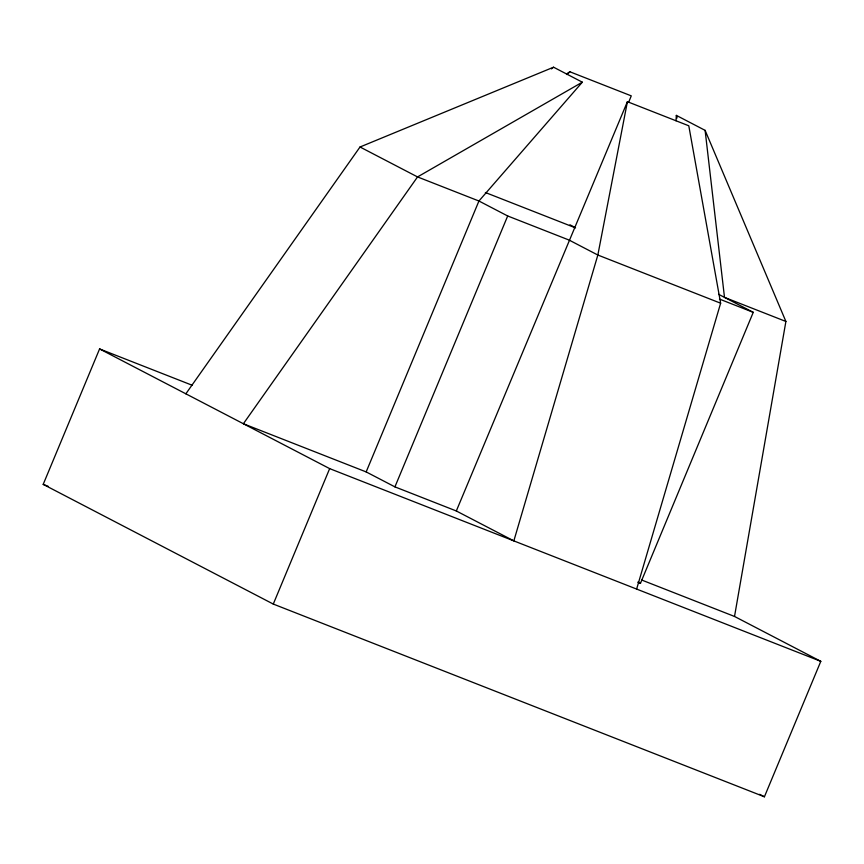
<?xml version="1.0" encoding="UTF-8"?>
<svg xmlns="http://www.w3.org/2000/svg" width="864" height="864" viewBox="0 0 864 864"><rect width="100%" height="100%" fill="white"/><g stroke="black" fill="none" stroke-linecap="round" stroke-linejoin="round"><path stroke-width="1.3" d="M676.015 120.776L676.35 115.387L705.11 130.356L785.894 321.462L734.519 616.453L820.8 661.338L764.413 796.792L273.283 604.066L43.2 484.369L99.587 348.926L192.294 385.301M636.628 589.075L720.63 303.21L688.792 125.788L627.404 101.693L597.845 255.031L513.842 540.886L456.322 510.97L394.924 486.875L366.163 471.917L243.378 423.738L417.539 176.926L582.325 82.177L553.565 67.208L360.018 146.999L185.857 393.811M628.733 102.06L631.271 95.861L569.884 71.777L566.492 73.969M273.283 604.066L329.659 468.623L99.587 348.926M366.163 471.917L478.937 201.01L582.325 82.177M394.924 486.875L507.686 215.978L478.937 201.01L417.539 176.926L360.018 146.999M456.322 510.97L627.404 101.693M637.988 582.25L640.494 583.232L753.257 312.336L718.632 294.322M566.935 74.531L569.884 71.777M551.448 68.872L553.565 67.208M485.363 192.51L575.575 227.902M785.894 321.462L724.496 297.378L705.11 130.356M507.686 215.978L569.084 240.062L597.845 255.031L720.63 303.21M719.431 299.063L753.257 312.336M641.801 580.068L734.519 616.453M329.659 468.623L820.8 661.338M43.2 484.369L48.222 486.346M569.927 224.802L574.528 227.2M638.194 582.034L640.494 583.232M759.65 794.308L764.413 796.792M676.35 115.387L677.106 117.958"/></g></svg>
